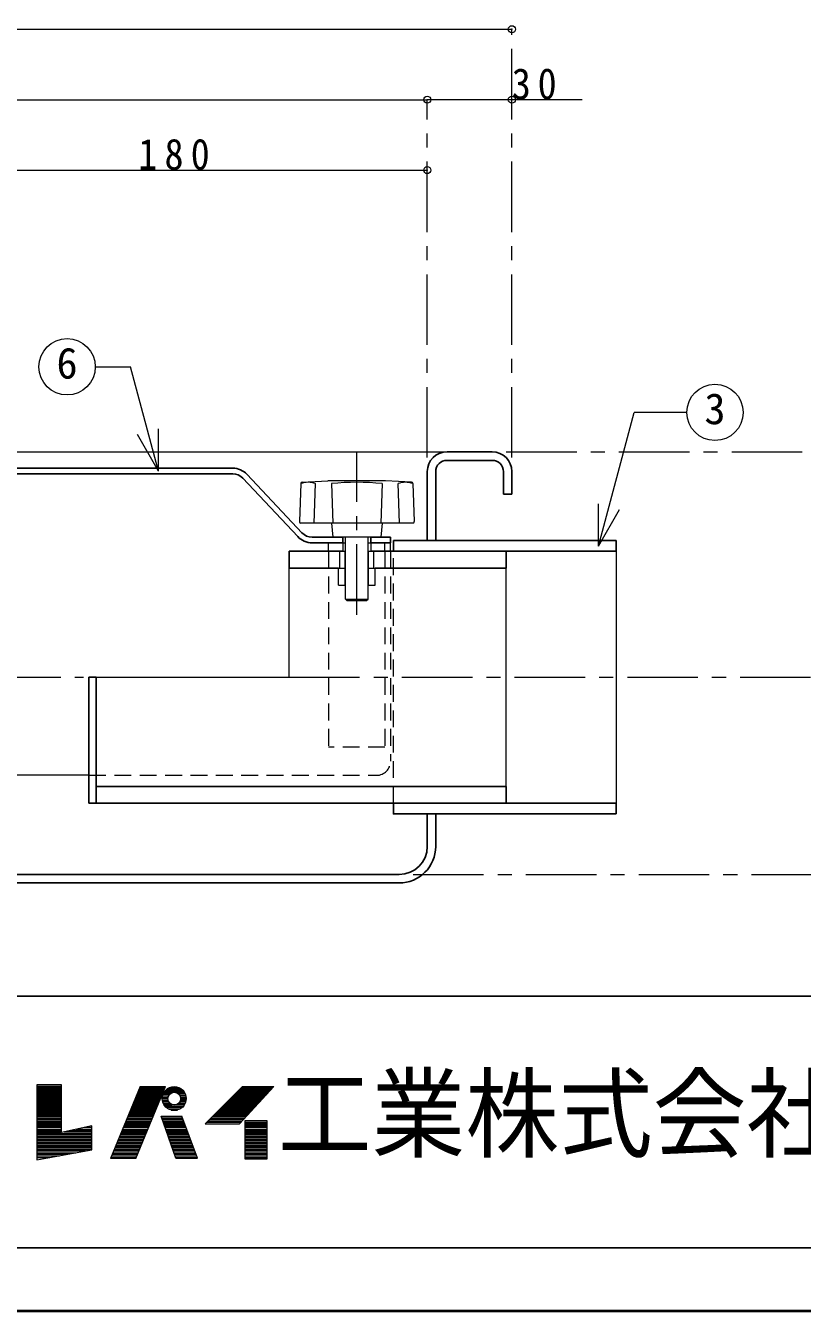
# Model space of a CAD drawing. Units: millimetres at full size, sheet at 1:5; details may follow other scales. Extents: x -1051 to 974, y -705 to 700.
# Drawn here: x 16.5 to 292, y -705.3 to -249 of the extents above; entities that cross this region are included whole.
import ezdxf
from ezdxf.enums import TextEntityAlignment as Align

# ---------------------------------------------------------------- set-up
doc = ezdxf.new("R2010")
doc.units = ezdxf.units.MM
doc.header["$LTSCALE"] = 5
doc.header["$PDMODE"] = 32
doc.header["$PDSIZE"] = 2.5
for name, pattern in [('CHAIN1', [8, 5, -1, 1, -1]), ('DASHED1', [1.8, 1.2, -0.6]), ('DOUBLE_CHAIN1', [8.8, 5, -1, 0.6, -0.6, 0.6, -1])]:
    doc.linetypes.add(name, pattern=pattern)
doc.layers.add('0-0____1', color=4, linetype='Continuous', lineweight=9)
doc.styles.add('ＭＳ ゴシック', font='')
doc.styles.get('ＭＳ ゴシック').set_extended_font_data('MS Gothic')

msp = doc.modelspace()

# ---------------------------------------------------------------- linework, layer by layer
at = {"layer": '0-0____1'}
for p, q in [((-471.072, -250.272), (188.928, -250.272)), ((-441.072, -275.272), (158.928, -275.272)), ((213.928, -275.272), (158.928, -275.272)), ((-21.072, -300.272), (158.928, -300.272)), ((-448.072, -400.272), (165.928, -400.272)), ((129.928, -435.547), (129.828, -435.547)), ((138.028, -435.547), (137.928, -435.547)), ((109.928, -480.272), (109.928, -441.547)), ((41.428, -480.272), (109.928, -480.272))]:
    msp.add_line(p, q, dxfattribs=at)
at = {"layer": '0-0____1', "linetype": 'CHAIN1'}
for p, q in [((188.928, -402.272), (188.928, -250.272)), ((158.928, -402.272), (158.928, -275.272)), ((133.928, -458.047), (133.928, -400.547)), ((186.928, -400.272), (363.928, -400.272)), ((109.928, -480.272), (338.928, -480.272)), ((153.928, -550.272), (363.928, -550.272))]:
    msp.add_line(p, q, dxfattribs=at)
at = {"layer": '0-0____1', "color": 7, "lineweight": 18}
for p, q in [((41.149, -370.06), (53.707, -370.06)), ((63.626, -407.077), (53.707, -370.06)), ((219.639, -433.731), (232.362, -386.248)), ((250.991, -386.248), (232.362, -386.248)), ((63.626, -407.077), (63.626, -392.077)), ((63.626, -407.077), (56.126, -394.087)), ((114.536, -410.999), (123.687, -410.558)), ((143.687, -410.547), (124.169, -410.547)), ((153.319, -410.999), (144.168, -410.558)), ((114.06, -411.481), (113.576, -425.029)), ((118.804, -425.547), (119.304, -411.547)), ((124.938, -411.547), (125.438, -425.547)), ((142.917, -411.547), (142.417, -425.547)), ((149.051, -425.547), (148.551, -411.547)), ((153.795, -411.481), (154.279, -425.029)), ((219.639, -433.731), (219.639, -418.731)), ((219.639, -433.731), (227.139, -420.74)), ((153.779, -425.547), (114.076, -425.547)), ((124.928, -425.547), (125.428, -430.547)), ((142.928, -425.547), (142.428, -430.547)), ((123.928, -435.547), (123.928, -432.547)), ((138.928, -430.547), (128.928, -430.547)), ((128.928, -432.547), (129.928, -432.547)), ((128.928, -432.547), (128.928, -435.547)), ((129.928, -452.547), (129.928, -430.547)), ((137.928, -452.547), (137.928, -430.547)), ((137.928, -432.547), (138.928, -432.547)), ((138.928, -432.547), (138.928, -435.547)), ((143.928, -435.547), (143.928, -432.547)), ((145.928, -435.547), (145.928, -432.547)), ((127.928, -441.547), (127.928, -435.547)), ((128.928, -435.547), (129.828, -435.547)), ((129.828, -447.547), (129.828, -435.547)), ((138.028, -435.547), (138.928, -435.547)), ((138.028, -447.547), (138.028, -435.547)), ((139.928, -441.547), (139.928, -435.547)), ((225.928, -435.547), (225.928, -524.997)), ((127.428, -441.547), (127.928, -441.547)), ((127.428, -447.547), (127.428, -441.547)), ((139.928, -441.547), (140.428, -441.547)), ((140.428, -447.547), (140.428, -441.547)), ((186.928, -518.997), (186.928, -441.547)), ((127.428, -447.547), (129.828, -447.547)), ((138.028, -447.547), (140.428, -447.547)), ((129.928, -452.547), (137.928, -452.547)), ((129.928, -452.547), (130.428, -453.047)), ((130.428, -453.047), (137.428, -453.047)), ((137.428, -453.047), (137.928, -452.547)), ((38.928, -515.047), (4.928, -515.047)), ((20.452, -624.951), (20.452, -651.516)), ((29.167, -624.951), (20.452, -624.951)), ((20.452, -625.371), (29.167, -625.371)), ((20.452, -625.581), (29.167, -625.581)), ((20.452, -625.896), (29.167, -625.896)), ((20.452, -626.211), (29.167, -626.211)), ((20.452, -626.526), (29.167, -626.526)), ((20.452, -626.946), (29.167, -626.946)), ((20.452, -627.261), (29.167, -627.261)), ((20.452, -627.576), (29.167, -627.576)), ((20.452, -627.891), (29.167, -627.891)), ((20.452, -628.206), (29.167, -628.206)), ((20.452, -628.521), (29.167, -628.521)), ((20.452, -628.731), (29.167, -628.731)), ((20.452, -629.151), (29.167, -629.151)), ((20.452, -629.466), (29.167, -629.466)), ((57.097, -625.476), (46.597, -650.991)), ((55.455, -629.466), (64.468, -629.466)), ((55.522, -650.991), (66.127, -625.476)), ((55.585, -629.151), (64.599, -629.151)), ((55.757, -628.731), (64.774, -628.731)), ((55.844, -628.521), (64.861, -628.521)), ((55.973, -628.206), (64.992, -628.206)), ((56.103, -627.891), (65.123, -627.891)), ((56.233, -627.576), (65.254, -627.576)), ((56.362, -627.261), (65.385, -627.261)), ((56.492, -626.946), (65.516, -626.946)), ((56.665, -626.526), (65.69, -626.526)), ((56.794, -626.211), (65.812, -626.211)), ((56.924, -625.896), (65.952, -625.896)), ((57.097, -625.476), (66.127, -625.476)), ((64.943, -629.361), (66.961, -629.361)), ((65.028, -628.836), (67.13, -628.836)), ((65.224, -628.206), (67.565, -628.206)), ((65.419, -627.786), (68.131, -627.786)), ((65.75, -627.261), (72.594, -627.261)), ((66.103, -626.841), (72.241, -626.841)), ((66.711, -626.316), (71.633, -626.316)), ((67.449, -625.896), (70.895, -625.896)), ((72.925, -627.786), (70.212, -627.786)), ((73.119, -628.206), (70.779, -628.206)), ((73.315, -628.836), (71.214, -628.836)), ((73.401, -629.361), (71.382, -629.361)), ((89.437, -629.466), (100.882, -629.466)), ((89.752, -629.151), (101.144, -629.151)), ((90.172, -628.731), (101.534, -628.731)), ((90.382, -628.521), (101.729, -628.521)), ((90.697, -628.206), (102.022, -628.206)), ((91.012, -627.891), (102.314, -627.891)), ((91.327, -627.576), (102.607, -627.576)), ((91.642, -627.261), (102.899, -627.261)), ((91.957, -626.946), (103.192, -626.946)), ((92.272, -638.706), (104.557, -625.476)), ((92.377, -626.526), (103.582, -626.526)), ((92.692, -626.211), (103.874, -626.211)), ((93.007, -625.896), (104.167, -625.896)), ((20.452, -629.781), (29.167, -629.781)), ((20.452, -630.096), (29.167, -630.096)), ((20.452, -630.411), (29.167, -630.411)), ((20.452, -630.726), (29.167, -630.726)), ((20.452, -631.041), (29.167, -631.041)), ((20.452, -631.356), (29.167, -631.356)), ((20.452, -631.671), (29.167, -631.671)), ((20.452, -632.091), (29.167, -632.091)), ((20.452, -632.406), (29.167, -632.406)), ((20.452, -632.826), (29.167, -632.826)), ((20.452, -633.141), (29.167, -633.141)), ((20.452, -633.561), (29.167, -633.561)), ((20.452, -633.876), (29.167, -633.876)), ((53.64, -633.876), (62.636, -633.876)), ((53.77, -633.561), (62.766, -633.561)), ((53.943, -633.141), (62.941, -633.141)), ((54.072, -632.826), (63.072, -632.826)), ((54.245, -632.406), (63.247, -632.406)), ((54.375, -632.091), (63.377, -632.091)), ((54.547, -631.671), (63.552, -631.671)), ((54.677, -631.356), (63.683, -631.356)), ((54.807, -631.041), (63.814, -631.041)), ((54.936, -630.726), (63.945, -630.726)), ((55.066, -630.411), (64.076, -630.411)), ((55.207, -630.096), (64.207, -630.096)), ((55.325, -629.781), (64.338, -629.781)), ((64.922, -629.781), (66.922, -629.781)), ((64.954, -630.306), (66.984, -630.306)), ((65.054, -630.831), (67.182, -630.831)), ((65.224, -631.356), (67.565, -631.356)), ((65.477, -631.881), (68.364, -631.881)), ((65.829, -632.406), (72.514, -632.406)), ((66.207, -632.826), (72.137, -632.826)), ((67.037, -633.456), (71.307, -633.456)), ((68.035, -633.876), (70.309, -633.876)), ((72.867, -631.881), (69.98, -631.881)), ((73.119, -631.356), (70.779, -631.356)), ((73.29, -630.831), (71.162, -630.831)), ((73.389, -630.306), (71.36, -630.306)), ((71.422, -629.781), (73.422, -629.781)), ((85.027, -633.876), (96.757, -633.876)), ((85.342, -633.561), (97.049, -633.561)), ((85.762, -633.141), (97.439, -633.141)), ((86.077, -632.826), (97.732, -632.826)), ((86.497, -632.406), (98.122, -632.406)), ((86.812, -632.091), (98.414, -632.091)), ((87.232, -631.671), (98.804, -631.671)), ((87.547, -631.356), (99.097, -631.356)), ((87.862, -631.041), (99.389, -631.041)), ((88.177, -630.726), (99.682, -630.726)), ((88.492, -630.411), (99.974, -630.411)), ((88.807, -630.096), (100.267, -630.096)), ((89.122, -629.781), (100.559, -629.781)), ((20.452, -634.401), (29.167, -634.401)), ((20.452, -634.821), (29.167, -634.821)), ((20.452, -635.346), (29.167, -635.346)), ((20.452, -635.766), (29.167, -635.766)), ((20.452, -636.186), (29.167, -636.186)), ((20.452, -636.711), (29.167, -636.711)), ((20.452, -637.131), (29.167, -637.131)), ((20.452, -637.656), (29.167, -637.656)), ((20.452, -638.181), (29.167, -638.181)), ((20.452, -638.601), (29.167, -638.601)), ((51.696, -638.601), (60.672, -638.601)), ((51.868, -638.181), (60.846, -638.181)), ((52.085, -637.656), (61.064, -637.656)), ((52.301, -637.131), (61.283, -637.131)), ((52.477, -636.711), (61.457, -636.711)), ((52.687, -636.186), (61.675, -636.186)), ((52.862, -635.766), (61.85, -635.766)), ((53.035, -635.346), (62.025, -635.346)), ((53.251, -634.821), (62.243, -634.821)), ((53.424, -634.401), (62.417, -634.401)), ((64.588, -636.186), (71.941, -636.186)), ((64.771, -636.711), (72.134, -636.711)), ((64.917, -637.131), (72.289, -637.131)), ((65.099, -637.656), (72.483, -637.656)), ((65.282, -638.181), (72.676, -638.181)), ((65.428, -638.601), (72.831, -638.601)), ((77.362, -650.886), (71.902, -636.081)), ((80.197, -638.706), (92.272, -638.706)), ((80.722, -638.181), (92.759, -638.181)), ((81.247, -637.656), (93.247, -637.656)), ((81.772, -637.131), (93.734, -637.131)), ((82.192, -636.711), (94.124, -636.711)), ((82.717, -636.186), (94.612, -636.186)), ((83.137, -635.766), (95.002, -635.766)), ((83.557, -635.346), (95.392, -635.346)), ((84.082, -634.821), (95.879, -634.821)), ((84.502, -634.401), (96.269, -634.401)), ((94.162, -638.181), (102.142, -638.181)), ((94.162, -638.601), (102.142, -638.601)), ((20.452, -639.126), (29.167, -639.126)), ((20.452, -639.546), (29.167, -639.546)), ((20.452, -640.071), (29.167, -640.071)), ((20.452, -640.701), (29.167, -640.701)), ((20.452, -641.226), (29.167, -641.226)), ((20.452, -641.646), (29.167, -641.646)), ((20.452, -642.171), (39.982, -642.171)), ((20.452, -642.591), (39.982, -642.591)), ((20.452, -643.221), (39.982, -643.221)), ((39.982, -641.646), (30.107, -641.646)), ((39.982, -641.226), (31.988, -641.226)), ((39.982, -640.701), (34.339, -640.701)), ((39.982, -640.071), (37.161, -640.071)), ((49.794, -643.221), (58.751, -643.221)), ((50.054, -642.591), (59.013, -642.591)), ((50.227, -642.171), (59.188, -642.171)), ((50.443, -641.646), (59.407, -641.646)), ((50.615, -641.226), (59.581, -641.226)), ((50.831, -640.701), (59.799, -640.701)), ((51.091, -640.071), (60.061, -640.071)), ((51.307, -639.546), (60.279, -639.546)), ((51.48, -639.126), (60.453, -639.126)), ((65.61, -639.126), (73.025, -639.126)), ((65.756, -639.546), (73.18, -639.546)), ((65.938, -640.071), (73.373, -640.071)), ((66.157, -640.701), (73.606, -640.701)), ((66.34, -641.226), (73.799, -641.226)), ((66.486, -641.646), (73.954, -641.646)), ((66.668, -642.171), (74.148, -642.171)), ((66.814, -642.591), (74.303, -642.591)), ((67.033, -643.221), (74.535, -643.221)), ((94.162, -639.126), (102.142, -639.126)), ((94.162, -639.546), (102.142, -639.546)), ((94.162, -640.071), (102.142, -640.071)), ((94.162, -640.701), (102.142, -640.701)), ((94.162, -641.226), (102.142, -641.226)), ((94.162, -641.646), (102.142, -641.646)), ((94.162, -642.171), (102.142, -642.171)), ((94.162, -642.591), (102.142, -642.591)), ((94.162, -643.221), (102.142, -643.221)), ((20.452, -643.746), (39.982, -643.746)), ((20.452, -644.271), (39.982, -644.271)), ((20.452, -644.691), (39.982, -644.691)), ((20.452, -645.216), (39.982, -645.216)), ((20.452, -645.741), (39.982, -645.741)), ((20.452, -646.266), (39.982, -646.266)), ((20.452, -646.791), (39.982, -646.791)), ((20.452, -647.211), (39.982, -647.211)), ((20.452, -647.841), (39.982, -647.841)), ((47.893, -647.841), (56.831, -647.841)), ((48.152, -647.211), (57.093, -647.211)), ((48.325, -646.791), (57.268, -646.791)), ((48.541, -646.266), (57.486, -646.266)), ((48.757, -645.741), (57.704, -645.741)), ((48.973, -645.216), (57.922, -645.216)), ((49.189, -644.691), (58.14, -644.691)), ((49.362, -644.271), (58.315, -644.271)), ((49.578, -643.746), (58.533, -643.746)), ((67.216, -643.746), (74.729, -643.746)), ((67.387, -644.271), (74.922, -644.271)), ((67.544, -644.691), (75.077, -644.691)), ((67.726, -645.216), (75.271, -645.216)), ((67.909, -645.741), (75.464, -645.741)), ((68.091, -646.266), (75.658, -646.266)), ((68.274, -646.791), (75.852, -646.791)), ((68.42, -647.211), (76.007, -647.211)), ((68.639, -647.841), (76.239, -647.841)), ((94.162, -643.746), (102.142, -643.746)), ((94.162, -644.271), (102.142, -644.271)), ((94.162, -644.691), (102.142, -644.691)), ((94.162, -645.216), (102.142, -645.216)), ((94.162, -645.741), (102.142, -645.741)), ((94.162, -646.266), (102.142, -646.266)), ((94.162, -646.791), (102.142, -646.791)), ((94.162, -647.211), (102.142, -647.211)), ((94.162, -647.841), (102.142, -647.841)), ((20.452, -648.366), (37.684, -648.366)), ((20.452, -648.996), (34.238, -648.996)), ((20.452, -649.521), (31.366, -649.521)), ((20.452, -650.046), (28.494, -650.046)), ((20.452, -650.676), (25.047, -650.676)), ((55.522, -650.991), (46.597, -650.991)), ((46.727, -650.676), (55.653, -650.676)), ((46.986, -650.046), (55.915, -650.046)), ((47.202, -649.521), (56.133, -649.521)), ((47.418, -648.996), (56.351, -648.996)), ((47.677, -648.366), (56.613, -648.366)), ((68.857, -648.366), (76.433, -648.366)), ((69.04, -648.996), (76.665, -648.996)), ((69.223, -649.521), (76.858, -649.521)), ((69.405, -650.046), (77.052, -650.046)), ((69.624, -650.676), (77.284, -650.676)), ((69.697, -650.886), (77.362, -650.886)), ((94.162, -648.366), (102.142, -648.366)), ((94.162, -648.996), (102.142, -648.996)), ((94.162, -649.521), (102.142, -649.521)), ((94.162, -650.046), (102.142, -650.046)), ((94.162, -650.676), (102.142, -650.676))]:
    msp.add_line(p, q, dxfattribs=at)
at = {"layer": '0-0____1', "color": 5, "lineweight": 25}
for p, q in [((165.928, -400.272), (181.928, -400.272)), ((89.898, -406.047), (9.928, -406.047)), ((165.928, -403.272), (181.928, -403.272)), ((89.898, -408.047), (9.928, -408.047)), ((93.543, -409.624), (112.988, -430.338)), ((114.446, -428.969), (95.001, -408.255)), ((158.928, -431.772), (158.928, -407.272)), ((161.928, -407.272), (161.928, -431.772)), ((185.928, -415.272), (185.928, -407.272)), ((188.928, -415.272), (188.928, -407.272)), ((185.928, -415.272), (188.928, -415.272)), ((118.092, -430.547), (128.928, -430.547)), ((118.092, -432.547), (128.928, -432.547)), ((128.928, -432.547), (128.928, -430.547)), ((138.928, -430.547), (145.928, -430.547)), ((138.928, -432.547), (138.928, -430.547)), ((138.928, -432.547), (145.928, -432.547)), ((145.928, -432.547), (145.928, -430.547)), ((146.928, -431.772), (146.928, -435.547)), ((146.928, -431.772), (225.928, -431.772)), ((225.928, -431.772), (225.928, -435.547)), ((128.928, -435.547), (109.928, -435.547)), ((109.928, -441.547), (109.928, -435.547)), ((138.928, -435.547), (225.928, -435.547)), ((186.928, -441.547), (186.928, -435.547)), ((127.428, -441.547), (109.928, -441.547)), ((140.428, -441.547), (186.928, -441.547)), ((38.928, -480.272), (41.428, -480.272)), ((38.928, -480.272), (38.928, -524.997)), ((41.428, -480.272), (41.428, -524.997)), ((41.428, -518.997), (186.928, -518.997)), ((186.928, -524.997), (186.928, -518.997)), ((38.928, -524.997), (225.928, -524.997)), ((158.928, -540.272), (158.928, -528.772)), ((161.928, -528.772), (161.928, -540.272)), ((225.928, -524.997), (225.928, -528.772)), ((148.928, -550.272), (-431.072, -550.272)), ((-431.072, -553.272), (148.928, -553.272))]:
    msp.add_line(p, q, dxfattribs=at)
at = {"layer": '0-0____1', "linetype": 'DASHED1'}
for p, q in [((123.928, -435.547), (123.928, -505.047)), ((143.928, -435.547), (143.928, -505.047)), ((145.928, -435.547), (145.928, -510.047)), ((146.928, -524.997), (146.928, -435.547)), ((127.928, -441.547), (129.928, -441.547)), ((137.928, -441.547), (139.928, -441.547)), ((129.928, -447.547), (129.828, -447.547)), ((138.028, -447.547), (137.928, -447.547)), ((143.928, -505.047), (123.928, -505.047)), ((38.928, -515.047), (140.928, -515.047))]:
    msp.add_line(p, q, dxfattribs=at)
at = {"layer": '0-0____1', "linetype": 'DOUBLE_CHAIN1'}
msp.add_line((-436.072, -480.272), (38.928, -480.272), dxfattribs=at)
at = {"layer": '0-0____1', "color": 6, "lineweight": 25}
for p, q in [((-38.572, -593.486), (951.428, -593.486)), ((951.428, -682.772), (-38.572, -682.772))]:
    msp.add_line(p, q, dxfattribs=at)
at = {"layer": '0-0____1', "color": 1, "lineweight": 40}
msp.add_line((973.928, -705.272), (-1051.072, -705.272), dxfattribs=at)
at = {"layer": '0-0____1', "color": 5, "lineweight": 25}
msp.add_lwpolyline([(146.928, -524.997), (146.928, -528.772), (225.928, -528.772)], dxfattribs=at)
at = {"layer": '0-0____1', "color": 7, "lineweight": 18}
for points in [[(20.452, -651.516), (39.982, -647.946), (39.982, -639.441), (29.167, -641.856), (29.167, -624.951)], [(80.197, -638.706), (93.427, -625.476), (104.557, -625.476)], [(69.697, -650.886), (64.552, -636.081), (71.902, -636.081)]]:
    msp.add_lwpolyline(points, dxfattribs=at)
msp.add_lwpolyline([(94.162, -637.656), (94.162, -651.201), (102.142, -651.201), (102.142, -637.656)], close=True, dxfattribs=at)
for centre, radius in [((31.149, -370.06), 10), ((260.991, -386.248), 10), ((69.172, -629.781), 4.25), ((69.172, -629.781), 2.25)]:
    msp.add_circle(centre, radius, dxfattribs=at)
at = {"layer": '0-0____1', "color": 5, "lineweight": 25}
for centre, radius, start, end in [((165.928, -407.272), 7, 90, 180), ((181.928, -407.272), 7, 0, 90), ((89.898, -413.047), 7, 43.19126, 90), ((165.928, -407.272), 4, 90, 180), ((181.928, -407.272), 4, 0, 90), ((89.898, -413.047), 5, 43.19126, 90), ((118.092, -425.547), 7, 223.19126, 270), ((118.092, -425.547), 5, 223.19126, 270), ((148.928, -540.272), 10, 270, 0), ((148.928, -540.272), 13, 270, 0)]:
    msp.add_arc(centre, radius, start, end, dxfattribs=at)
at = {"layer": '0-0____1', "color": 7, "lineweight": 18}
for centre, radius, start, end in [((124.169, -420.547), 10, 90, 92.76051), ((143.687, -420.547), 10, 87.23949, 90), ((116.681, -418.178), 7.132, 68.41749, 111.58251), ((114.56, -411.499), 0.5, 92.76051, 177.95459), ((133.928, -492.102), 81.055, 83.6327, 96.3673), ((151.174, -418.178), 7.132, 68.41749, 111.58251), ((153.295, -411.499), 0.5, 2.04541, 87.23949), ((114.076, -425.047), 0.5, 177.95459, 270), ((153.779, -425.047), 0.5, 270, 2.04541)]:
    msp.add_arc(centre, radius, start, end, dxfattribs=at)
at = {"layer": '0-0____1', "linetype": 'DASHED1'}
msp.add_arc((140.928, -510.047), 5, 270, 0, dxfattribs=at)
at = {"layer": '0-0____1'}
for p in [(188.928, -250.272), (158.928, -275.272), (188.928, -275.272), (158.928, -300.272)]:
    msp.add_point(p, dxfattribs=at)

# ---------------------------------------------------------------- texts
at = {"layer": '0-0____1', "color": 7, "style": 'ＭＳ ゴシック'}
for s, p in [('6', (27.399, -377.56)), ('3', (257.241, -393.748))]:
    msp.add_text(s, height=11, dxfattribs=at).set_placement(p, align=Align.BOTTOM_LEFT)
at = {"layer": '0-0____1', "color": 7, "style": 'ＭＳ ゴシック', "width": 0.95}
msp.add_text('工業株式会社', height=25.66, dxfattribs=at).set_placement((105.892, -655.629), align=Align.BOTTOM_LEFT)
at = {"layer": '0-0____1', "color": 7, "char_height": 11, "attachment_point": 7, "style": 'ＭＳ ゴシック'}
for s, insert in [('\\T1.36;\\W0.9;30', (188.928, -275.272)), ('\\T1.38;\\W0.9;180', (56.428, -300.272))]:
    msp.add_mtext(s, dxfattribs=dict(at, insert=insert))

doc.saveas('drawing.dxf')
